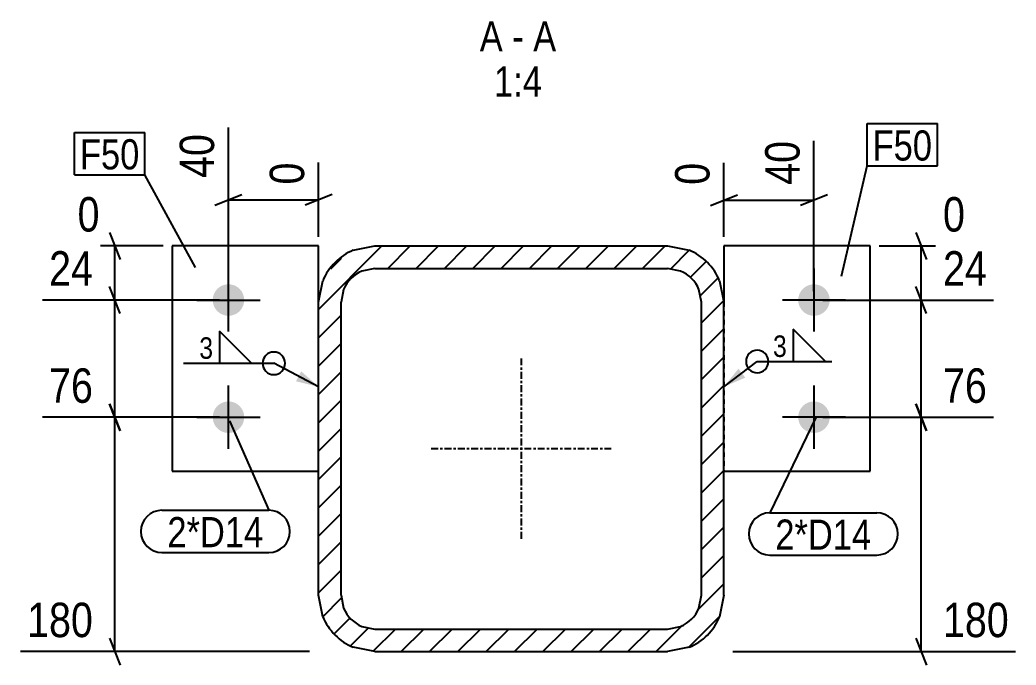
# Model space of a CAD drawing. Header units: millimetres. Extents: x 14 to 40939, y 8 to 845.
# Drawn here: x 12786 to 13228.3, y 9.6 to 295.9 of the extents above; entities that cross this region are included whole.
import ezdxf

# ---------------------------------------------------------------- set-up
doc = ezdxf.new("R2010")
doc.units = ezdxf.units.MM
doc.linetypes.add('DXK_LINE_DOT2', pattern=[3.9198, 1.9599, -1.9599])
doc.linetypes.add('DXK_LINE_DOT3', pattern=[5.9187, 2.979, -0.9799, 0.9799, -0.9799])
for name, color, linetype in [('MÅLSÆTNING', 7, 'Continuous'), ('STÅL', 7, 'Continuous'), ('TEKST', 7, 'Continuous')]:
    doc.layers.add(name, color=color, linetype=linetype)
doc.styles.add('Arial Narrow', font='ARIALN.TTF', dxfattribs={"height": 0.2})

msp = doc.modelspace()

# ---------------------------------------------------------------- hatches: boundary and pattern name
at = {"layer": 'STÅL', "linetype": 'Continuous'}
h = msp.add_hatch(dxfattribs=at)
h.set_pattern_fill('', scale=2.8, style=0, pattern_type=0)
h.set_pattern_definition([(45, (12920.49, 31.033), (-6.28618, 6.28618), [])])
h.paths.add_polyline_path([(12918.59, 40.6), (12920.49, 31.03), (12925.91, 22.92), (12934.02, 17.5), (12943.59, 15.6), (13073.59, 15.6), (13083.15, 17.5), (13091.26, 22.92), (13096.68, 31.03), (13098.59, 40.6), (13098.59, 170.6), (13096.68, 180.17), (13091.26, 188.28), (13083.15, 193.7), (13073.59, 195.6), (12943.59, 195.6), (12934.02, 193.7), (12925.91, 188.28), (12920.49, 180.17), (12918.59, 170.6)])
h.paths.add_polyline_path([(12929.73, 176.34), (12932.98, 181.21), (12937.85, 184.46), (12943.59, 185.6), (13073.59, 185.6), (13079.33, 184.46), (13084.19, 181.21), (13087.44, 176.34), (13088.59, 170.6), (13088.59, 40.6), (13087.44, 34.86), (13084.19, 29.99), (13079.33, 26.74), (13073.59, 25.6), (12943.59, 25.6), (12937.85, 26.74), (12932.98, 29.99), (12929.73, 34.86), (12928.59, 40.6), (12928.59, 170.6)])
for points in [[(12878.59, 178.6, -1), (12878.59, 164.6, -1)], [(13138.59, 164.6, -1), (13138.59, 178.6, -1)], [(12878.59, 126.6, -1), (12878.59, 112.6, -1)], [(13138.59, 112.6, -1), (13138.59, 126.6, -1)]]:
    msp.add_hatch(color=96, dxfattribs=at).paths.add_polyline_path(points)
at = {"layer": 'TEKST', "linetype": 'Continuous'}
for points in [[(12910.89, 139.96), (12918.59, 133.1), (12908.57, 135.53)], [(13108.07, 137.15), (13098.59, 133.1), (13105.05, 141.13)]]:
    msp.add_hatch(color=3, dxfattribs=at).paths.add_polyline_path(points)

# ---------------------------------------------------------------- linework, layer by layer
at = {"layer": 'MÅLSÆTNING', "color": 7, "linetype": 'Continuous'}
for p, q in [((12878.59, 175.6), (12878.59, 248.19)), ((13138.59, 175.6), (13138.59, 242.24)), ((12918.59, 199.6), (12918.59, 232.62)), ((13098.59, 199.6), (13098.59, 232.49)), ((12872.59, 213.67), (12884.59, 218.47)), ((12924.59, 218.47), (12912.59, 213.67)), ((13092.59, 213.54), (13104.59, 218.34)), ((13144.59, 218.34), (13132.59, 213.54)), ((12878.59, 216.07), (12918.59, 216.07)), ((13098.59, 215.94), (13138.59, 215.94)), ((12825.74, 201.6), (12830.54, 189.6)), ((13183.77, 201.6), (13188.57, 189.6)), ((12849.59, 195.6), (12811.59, 195.6)), ((12828.14, 171.6), (12828.14, 195.6)), ((13167.59, 195.6), (13208.55, 195.6)), ((13186.17, 171.6), (13186.17, 195.6)), ((12830.54, 165.6), (12825.74, 177.6)), ((12830.54, 165.6), (12825.74, 177.6)), ((13188.57, 165.6), (13183.77, 177.6)), ((13188.57, 165.6), (13183.77, 177.6)), ((12874.59, 171.6), (12796.02, 171.6)), ((12874.59, 171.6), (12796.02, 171.6)), ((12828.14, 119.6), (12828.14, 171.6)), ((13142.59, 171.6), (13218.3, 171.6)), ((13142.59, 171.6), (13218.3, 171.6)), ((13186.17, 119.6), (13186.17, 171.6)), ((12830.54, 113.6), (12825.74, 125.6)), ((12825.74, 125.6), (12830.54, 113.6)), ((13188.57, 113.6), (13183.77, 125.6)), ((13183.77, 125.6), (13188.57, 113.6)), ((12874.59, 119.6), (12796.02, 119.6)), ((12874.59, 119.6), (12796.02, 119.6)), ((12828.14, 15.6), (12828.14, 119.6)), ((13142.59, 119.6), (13218.3, 119.6)), ((13142.59, 119.6), (13218.3, 119.6)), ((13186.17, 15.6), (13186.17, 119.6)), ((12825.74, 21.6), (12830.54, 9.6)), ((13183.77, 21.6), (13188.57, 9.6)), ((12914.59, 15.6), (12786.27, 15.6)), ((13102.59, 15.6), (13228.05, 15.6))]:
    msp.add_line(p, q, dxfattribs=at)
at = {"layer": 'STÅL', "color": 2, "linetype": 'Continuous'}
for p, q in [((12853.59, 195.6), (12853.59, 95.6)), ((12918.59, 195.6), (12853.59, 195.6)), ((12918.59, 170.6), (12918.59, 195.6)), ((12934.02, 193.7), (12943.59, 195.6)), ((12943.59, 195.6), (13073.59, 195.6)), ((13073.59, 195.6), (13083.15, 193.7)), ((13163.59, 195.6), (13098.59, 195.6)), ((13098.59, 195.6), (13098.59, 170.6)), ((13163.59, 95.6), (13163.59, 195.6)), ((12943.59, 185.6), (12937.85, 184.46)), ((12943.59, 185.6), (13073.59, 185.6)), ((13079.33, 184.46), (13073.59, 185.6)), ((12918.59, 170.6), (12920.49, 180.17)), ((13096.68, 180.17), (13098.59, 170.6)), ((12929.73, 176.34), (12928.59, 170.6)), ((13088.59, 170.6), (13087.44, 176.34)), ((12918.59, 40.6), (12918.59, 170.6)), ((12928.59, 40.6), (12928.59, 170.6)), ((13088.59, 40.6), (13088.59, 170.6)), ((13098.59, 40.6), (13098.59, 170.6)), ((12853.59, 95.6), (12918.59, 95.6)), ((13098.59, 95.6), (13163.59, 95.6)), ((12920.49, 31.03), (12918.59, 40.6)), ((12928.59, 40.6), (12929.73, 34.86)), ((13087.44, 34.86), (13088.59, 40.6)), ((13098.59, 40.6), (13096.68, 31.03)), ((12937.85, 26.74), (12943.59, 25.6)), ((13073.59, 25.6), (13079.33, 26.74)), ((12943.59, 25.6), (13073.59, 25.6)), ((12943.59, 15.6), (12934.02, 17.5)), ((12943.59, 15.6), (13073.59, 15.6)), ((13083.15, 17.5), (13073.59, 15.6))]:
    msp.add_line(p, q, dxfattribs=at)
at = {"layer": 'STÅL', "color": 96, "linetype": 'Continuous'}
for p, q in [((12878.59, 157.6), (12878.59, 185.6)), ((13138.59, 185.6), (13138.59, 157.6)), ((12864.59, 171.6), (12892.59, 171.6)), ((13152.59, 171.6), (13124.59, 171.6)), ((12878.59, 105.6), (12878.59, 133.6)), ((13138.59, 133.6), (13138.59, 105.6)), ((12864.59, 119.6), (12892.59, 119.6)), ((13152.59, 119.6), (13124.59, 119.6))]:
    msp.add_line(p, q, dxfattribs=at)
at = {"layer": 'STÅL', "color": 7, "linetype": 'DXK_LINE_DOT2'}
for p, q in [((12918.59, 95.6), (12918.59, 170.6)), ((13098.59, 170.6), (13098.59, 95.6))]:
    msp.add_line(p, q, dxfattribs=at)
at = {"layer": 'STÅL', "color": 7, "linetype": 'DXK_LINE_DOT3'}
for p, q in [((13008.59, 145.6), (13008.59, 65.6)), ((13048.59, 105.6), (12968.59, 105.6))]:
    msp.add_line(p, q, dxfattribs=at)
at = {"layer": 'STÅL', "color": 2, "linetype": 'Continuous'}
for centre, radius, start, end in [((12943.59, 170.6), 25, 112.5, 157.5), ((13073.59, 170.6), 25, 22.5, 67.5), ((12943.59, 170.6), 15, 112.5, 157.5), ((13073.59, 170.6), 15, 22.5, 67.5), ((12943.59, 40.6), 25, 202.5, 247.5), ((12943.59, 40.6), 15, 202.5, 247.5), ((13073.59, 40.6), 15, 292.5, 337.5), ((13073.59, 40.6), 25, 292.5, 337.5)]:
    msp.add_arc(centre, radius, start, end, dxfattribs=at)
at = {"layer": 'TEKST', "color": 7, "linetype": 'Continuous'}
for p, q in [((13162.21, 249.91), (13193.44, 249.91)), ((13162.21, 231.11), (13162.21, 249.91)), ((13193.44, 231.11), (13193.44, 249.91)), ((12810.22, 245.99), (12841.45, 245.99)), ((12810.22, 227.19), (12810.22, 245.99)), ((12841.45, 227.19), (12841.45, 245.99)), ((13150.78, 182.14), (13162.21, 231.11)), ((13162.21, 231.11), (13193.44, 231.11)), ((12810.22, 227.19), (12841.45, 227.19)), ((12879.08, 117.99), (12896.5, 78.31)), ((13139.4, 119.43), (13119.03, 77.21)), ((12849.07, 78.31), (12896.5, 78.31)), ((13119.03, 77.21), (13166.45, 77.21)), ((12849.07, 59.51), (12896.5, 59.51)), ((13119.03, 58.41), (13166.45, 58.41))]:
    msp.add_line(p, q, dxfattribs=at)
at = {"layer": 'TEKST', "color": 3, "linetype": 'Continuous'}
for p, q in [((12918.59, 133.1), (12898.74, 143.51)), ((13098.59, 133.1), (13113.41, 144.34))]:
    msp.add_line(p, q, dxfattribs=at)
for centre, start, end in [((12898.74, 143.51), 90, 270), ((12898.74, 143.51), 270, 90), ((13113.41, 144.34), 90, 270)]:
    msp.add_arc(centre, 5, start, end, dxfattribs=at)
at = {"layer": 'TEKST', "color": 7, "linetype": 'Continuous'}
for centre, start, end in [((12849.07, 68.91), 90, 270), ((12896.5, 68.91), 270, 90), ((13119.03, 67.81), 90, 270), ((13166.45, 67.81), 270, 90)]:
    msp.add_arc(centre, 9.4, start, end, dxfattribs=at)

# ---------------------------------------------------------------- wipeouts: each hides what was drawn before it
at = {"color": 0, "linetype": 'Continuous'}
for points, layer in [([(12875.39, 248.48), (12852.99, 248.48), (12852.99, 222.58), (12875.39, 222.58)], 'MÅLSÆTNING'), ([(13208.84, 198.8), (13208.84, 221.2), (13192.69, 221.2), (13192.69, 198.8)], 'MÅLSÆTNING'), ([(12821.63, 122.8), (12821.63, 145.2), (12795.73, 145.2), (12795.73, 122.8)], 'MÅLSÆTNING'), ([(13218.59, 122.8), (13218.59, 145.2), (13192.69, 145.2), (13192.69, 122.8)], 'MÅLSÆTNING'), ([(12821.63, 18.8), (12821.63, 41.2), (12785.98, 41.2), (12785.98, 18.8)], 'MÅLSÆTNING'), ([(13228.34, 18.8), (13228.34, 41.2), (13192.69, 41.2), (13192.69, 18.8)], 'MÅLSÆTNING'), ([(13000.41, 281.91), (13000.41, 295.91), (12990.18, 295.91), (12990.18, 281.91)], 'TEKST'), ([(13009.71, 281.91), (13009.71, 295.91), (13004.61, 295.91), (13004.61, 281.91)], 'TEKST'), ([(13024.13, 281.91), (13024.13, 295.91), (13013.91, 295.91), (13013.91, 281.91)], 'TEKST'), ([(13017.82, 261.91), (13017.82, 275.91), (12996.49, 275.91), (12996.49, 261.91)], 'TEKST')]:
    msp.add_wipeout(points, dxfattribs=at).dxf.layer = layer
at = {"color": 0}
for points in [[(12839.05, 229.59), (12839.05, 243.59), (12812.62, 243.59), (12812.62, 229.59)], [(13191.04, 233.51), (13191.04, 247.51), (13164.61, 247.51), (13164.61, 233.51)], [(12872.54, 144.71), (12872.54, 156.31), (12864.85, 156.31), (12864.85, 144.71)], [(13127.31, 145.54), (13127.31, 157.14), (13119.61, 157.14), (13119.61, 145.54)], [(12894.1, 61.91), (12894.1, 75.91), (12851.47, 75.91), (12851.47, 61.91)], [(13164.05, 60.81), (13164.05, 74.81), (13121.43, 74.81), (13121.43, 60.81)]]:
    msp.add_wipeout(points, dxfattribs=at).dxf.layer = 'TEKST'

# ---------------------------------------------------------------- next in the draw order: linework, layer by layer
at = {"layer": 'TEKST', "color": 7, "linetype": 'Continuous'}
msp.add_line((12863.91, 186.09), (12841.45, 227.19), dxfattribs=at)
at = {"layer": 'TEKST', "color": 3, "linetype": 'Continuous'}
for p, q in [((12888.88, 143.51), (12874.6, 157.79)), ((12874.6, 157.79), (12874.6, 143.51)), ((13143.65, 144.34), (13129.36, 158.62)), ((13129.36, 158.62), (13129.36, 144.34)), ((12858.65, 143.51), (12898.74, 143.51)), ((12874.6, 143.51), (12888.88, 143.51)), ((13113.41, 144.34), (13146.51, 144.34)), ((13129.36, 144.34), (13143.65, 144.34))]:
    msp.add_line(p, q, dxfattribs=at)
msp.add_arc((13113.41, 144.34), 5, 270, 90, dxfattribs=at)

# ---------------------------------------------------------------- next in the draw order: texts
at = {"layer": 'MÅLSÆTNING', "color": 3, "linetype": 'Continuous', "style": 'Arial Narrow'}
msp.add_text('40', height=15.271, rotation=90.0002, dxfattribs=at).set_placement((12872.19, 225.78))
for s, height, p in [('0', 15.27, (13195.89, 202)), ('76', 15.271, (12798.93, 126)), ('76', 15.271, (13195.89, 126)), ('180', 15.271, (12789.18, 22)), ('180', 15.271, (13195.89, 22))]:
    msp.add_text(s, height=height, dxfattribs=at).set_placement(p)
at = {"layer": 'TEKST', "color": 3, "linetype": 'Continuous', "style": 'Arial Narrow'}
for s, height, p in [('A', 13.36, (12990.18, 281.91)), ('A', 13.36, (13013.91, 281.91)), ('-', 13.36, (13004.61, 281.91)), ('1:4', 13.362, (12996.49, 261.91))]:
    msp.add_text(s, height=height, dxfattribs=at).set_placement(p)
at = {"layer": 'TEKST', "color": 3, "style": 'Arial Narrow'}
for p in [(12865.65, 145.51), (13120.41, 146.34)]:
    msp.add_text('3', height=9.54, dxfattribs=at).set_placement(p)

# ---------------------------------------------------------------- next in the draw order: wipeouts: each hides what was drawn before it
at = {"color": 0, "linetype": 'Continuous'}
for points in [[(13135.39, 245.44), (13112.99, 245.44), (13112.99, 219.54), (13135.39, 219.54)], [(12915.39, 235.82), (12892.99, 235.82), (12892.99, 219.67), (12915.39, 219.67)], [(13095.39, 235.69), (13072.99, 235.69), (13072.99, 219.54), (13095.39, 219.54)], [(12824.54, 198.8), (12824.54, 221.2), (12808.39, 221.2), (12808.39, 198.8)], [(13218.59, 174.8), (13218.59, 197.2), (13192.69, 197.2), (13192.69, 174.8)]]:
    msp.add_wipeout(points, dxfattribs=at).dxf.layer = 'MÅLSÆTNING'
at = {"color": 0}
for points in [[(12839.05, 229.59), (12839.05, 243.59), (12812.62, 243.59), (12812.62, 229.59)], [(13191.04, 233.51), (13191.04, 247.51), (13164.61, 247.51), (13164.61, 233.51)], [(12894.1, 61.91), (12894.1, 75.91), (12851.47, 75.91), (12851.47, 61.91)], [(13164.05, 60.81), (13164.05, 74.81), (13121.43, 74.81), (13121.43, 60.81)]]:
    msp.add_wipeout(points, dxfattribs=at).dxf.layer = 'TEKST'

# ---------------------------------------------------------------- next in the draw order: texts
at = {"layer": 'MÅLSÆTNING', "color": 3, "linetype": 'Continuous', "style": 'Arial Narrow'}
for s, height, p in [('40', 15.271, (13132.19, 222.74)), ('0', 15.27, (12912.19, 222.87)), ('0', 15.27, (13092.19, 222.74))]:
    msp.add_text(s, height=height, rotation=90.0002, dxfattribs=at).set_placement(p)
for s, height, p in [('0', 15.27, (12811.59, 202)), ('24', 15.271, (13195.89, 178))]:
    msp.add_text(s, height=height, dxfattribs=at).set_placement(p)
at = {"layer": 'TEKST', "color": 3, "style": 'Arial Narrow'}
for s, p in [('F50', (13164.61, 233.51)), ('F50', (12812.62, 229.59)), ('2*D14', (12851.47, 61.91)), ('2*D14', (13121.43, 60.81))]:
    msp.add_text(s, height=13.362, dxfattribs=at).set_placement(p)

# ---------------------------------------------------------------- next in the draw order: wipeouts: each hides what was drawn before it
at = {"color": 0, "linetype": 'Continuous'}
msp.add_wipeout([(12821.63, 174.8), (12821.63, 197.2), (12795.73, 197.2), (12795.73, 174.8)], dxfattribs=at).dxf.layer = 'MÅLSÆTNING'

# ---------------------------------------------------------------- next in the draw order: texts
at = {"layer": 'MÅLSÆTNING', "color": 3, "linetype": 'Continuous', "style": 'Arial Narrow'}
msp.add_text('24', height=15.271, dxfattribs=at).set_placement((12798.93, 178))

doc.saveas('drawing.dxf')
